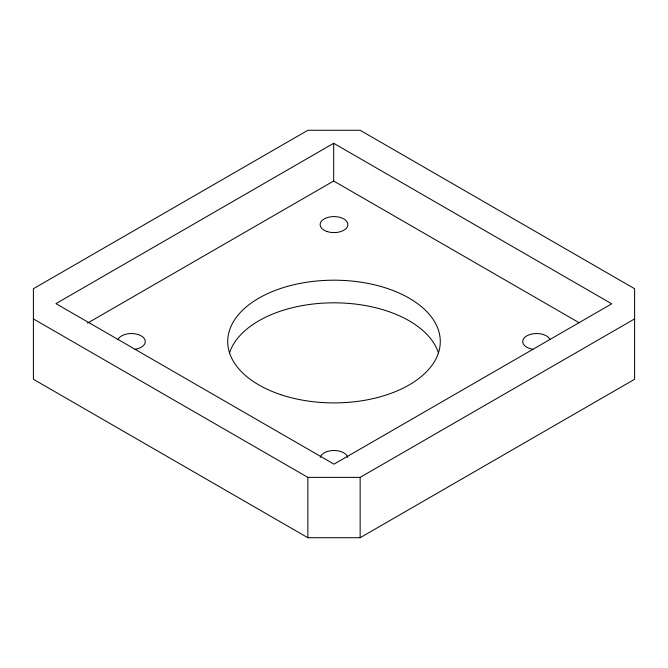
<?xml version="1.0" encoding="UTF-8"?>
<svg xmlns="http://www.w3.org/2000/svg" width="668" height="668" viewBox="0 0 668 668"><rect width="100%" height="100%" fill="white"/><g stroke="black" fill="none" stroke-linecap="round" stroke-linejoin="round"><path stroke-width="1" d="M333.674 143.286L55.945 303.631L334 464.16L611.729 303.815L333.674 143.286L333.674 181.011L87.508 323.137M33.4 318.912L307.864 477.37L360.135 477.37L634.6 318.912M360.135 537.732L634.6 379.274L634.6 288.726L360.135 130.268L307.864 130.268L33.4 288.726L33.4 379.274L307.864 537.732L360.135 537.732L360.135 477.37M333.674 181.011L579.231 322.786M307.864 477.37L307.864 537.732M229.441 353.18A106.279 61.356 0 0 1 334 302.821A106.279 61.356 0 0 1 438.559 353.18M320.264 457.43A13.861 7.999 0 0 1 334.05 450.499A13.861 7.999 0 0 1 347.752 457.488M118.036 339.478A13.861 7.999 0 0 1 141.224 335.887A13.861 7.999 0 0 1 135.011 349.281M532.989 349.281A13.861 7.999 0 0 1 526.776 335.887A13.861 7.999 0 0 1 549.964 339.478M280.861 394.688A106.279 61.356 0 0 0 440.279 341.548A106.279 61.356 0 0 0 280.861 288.409A106.279 61.356 0 0 0 280.861 394.688M327.07 231.52A13.861 7.999 0 0 0 347.861 224.59A13.861 7.999 0 0 0 327.07 217.659A13.861 7.999 0 0 0 327.07 231.52"/></g></svg>
